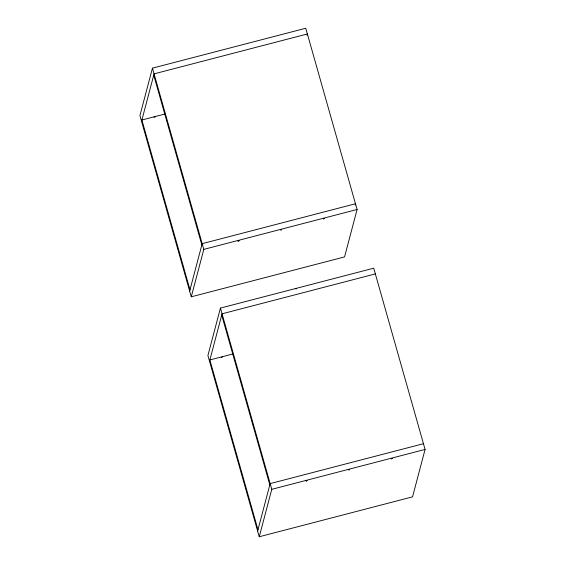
<?xml version="1.0" encoding="UTF-8"?>
<svg xmlns="http://www.w3.org/2000/svg" width="565" height="565" viewBox="0 0 565 565"><rect width="100%" height="100%" fill="white"/><g stroke="black" fill="none" stroke-linecap="round" stroke-linejoin="round"><path stroke-width="0.85" d="M152.451 68.153L139.922 115.571L191.274 296.809L344.565 256.913L357.094 209.488L305.75 28.25L152.451 68.153L203.803 249.384L191.274 296.809M141.547 121.291L154.076 73.867L307.367 33.971L307.028 35.256M189.649 291.088L202.178 243.663L355.477 203.767L355.138 205.053M220.435 308.087L207.906 355.512L259.25 536.75L412.549 496.847L425.078 449.429L373.726 268.191L220.435 308.087L271.779 489.325L259.25 536.75M209.523 361.233L222.052 313.808L375.351 273.912M257.633 531.029L270.162 483.605L423.453 443.709M295.848 288.983L296.307 288.856M221.296 357.37L222.405 357.045M164.881 114.024L141.886 120.006L189.988 289.803M203.803 249.384L357.094 209.488M232.858 353.965L209.862 359.947L257.972 529.744M271.779 489.325L425.078 449.429M154.047 117.188L155.17 117.068M153.737 75.159L201.839 244.956M221.713 315.101L269.823 484.89M238.098 241.036L238.995 240.824L238.098 241.036M280.713 229.941L281.61 229.729L280.713 229.941M323.335 218.846L324.232 218.641L323.385 218.81M306.082 480.97L306.979 480.766L306.082 480.97M348.697 469.882L349.594 469.67L348.697 469.882M391.312 458.787L392.209 458.582L391.312 458.787"/></g></svg>
